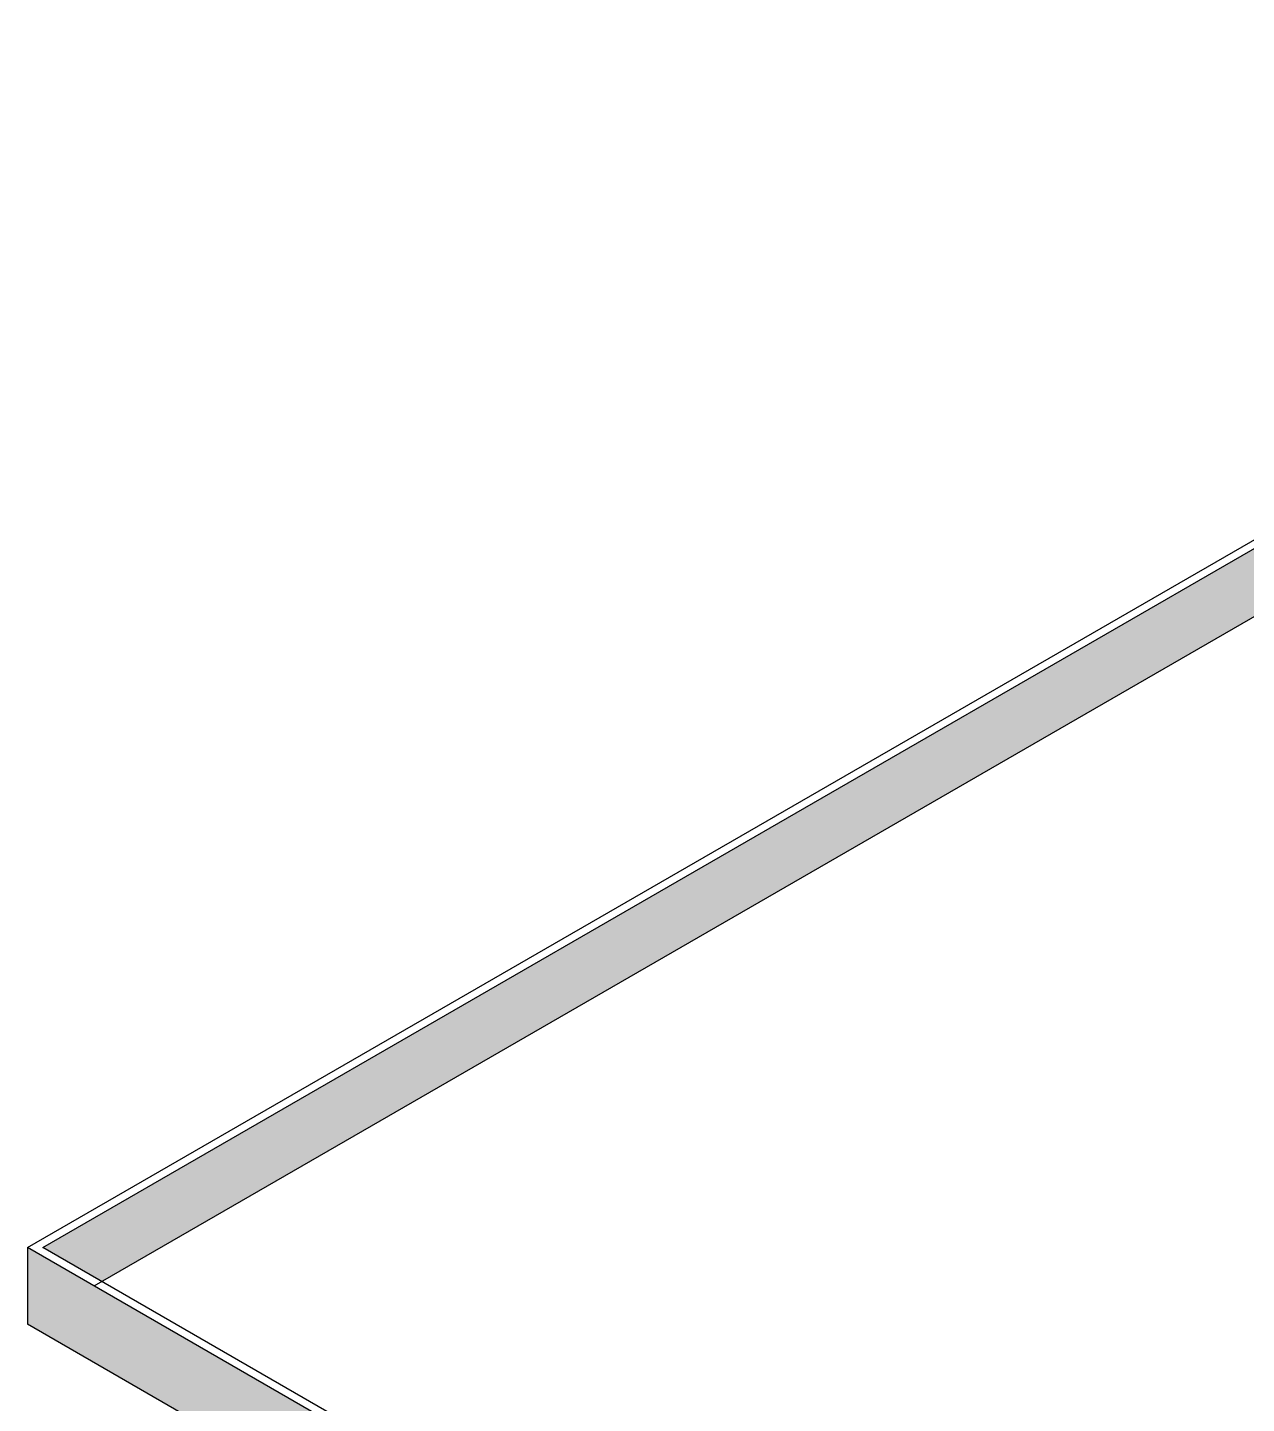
# Model space of a CAD drawing. Header units: millimetres. Extents: x -938220 to 926261, y -44187 to 232552.
# Drawn here: x 821563 to 853325, y 20177 to 56053 of the extents above; entities that cross this region are included whole.
import ezdxf

# ---------------------------------------------------------------- set-up
doc = ezdxf.new("R2010")
doc.units = ezdxf.units.MM
doc.layers.add('WINDOWS', color=7, linetype='Continuous', true_color=0xd4e480)

msp = doc.modelspace()

# ---------------------------------------------------------------- hatches: boundary and pattern name
at = {"layer": 'WINDOWS', "ltscale": 5, "true_color": 0xadddf7, "transparency": 33554610}
h = msp.add_hatch(dxfattribs=at)
h.set_pattern_fill('BRICK', color=141, scale=100)
h.set_pattern_definition([(0, (-30657.3, -18707), (0, 635), []), (90, (-30657.3, -18707), (-1270, 8e-14), [635, -635]), (90, (-30022.3, -18707), (-1270, 8e-14), [-635, 635])])
h.paths.add_polyline_path([(821562.8, 24243), (821562.8, 22243), (871165.4, -6395.1), (871165.4, -4395.1)])
h.paths.add_polyline_path([(876658.6, 55821.6), (821962.8, 24243), (823494.8, 23358.4), (876658.6, 54052.5), (924329.2, 26529.9), (925861.2, 27414.4)])

# ---------------------------------------------------------------- linework, layer by layer
at = {"layer": 'WINDOWS', "ltscale": 5}
for p, q in [((821562.8, 24243), (876658.6, 56052.5)), ((821962.8, 24243), (876658.6, 55821.6)), ((823294.8, 23243), (876658.6, 54052.5)), ((871165.4, -4395.1), (821562.8, 24243)), ((821562.8, 24243), (821562.8, 22243)), ((871165.4, -4164.2), (821962.8, 24243)), ((871165.4, -6395.1), (821562.8, 22243))]:
    msp.add_line(p, q, dxfattribs=at)

doc.saveas('drawing.dxf')
